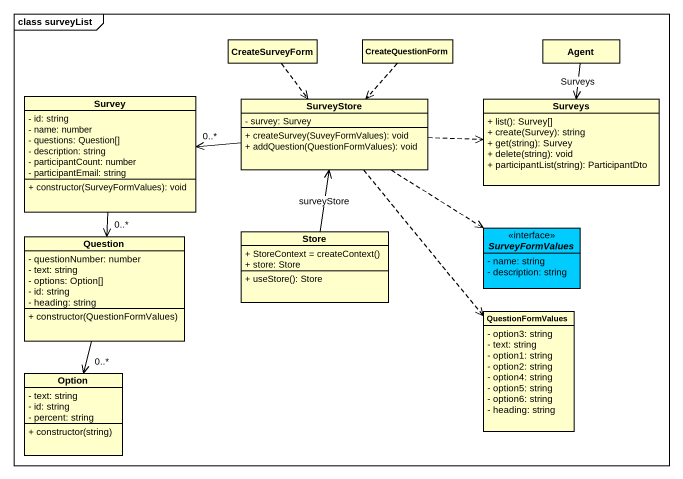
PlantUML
@startuml
mainframe class surveyList
hide circle
hide empty members
skinparam classAttributeIconSize 0
class CreateSurveyForm
class CreateQuestionForm
class "Agent" as Agent_
class Survey {
  - id: string
  - name: number
  - questions: Question[]
  - description: string
  - participantCount: number
  - participantEmail: string
  + constructor(SurveyFormValues): void
}
class SurveyStore {
  - survey: Survey
  + createSurvey(SuveyFormValues): void
  + addQuestion(QuestionFormValues): void
}
class Surveys {
  + list(): Survey[]
  + create(Survey): string
  + get(string): Survey
  + delete(string): void
  + participantList(string): ParticipantDto
}
class Question {
  - questionNumber: number
  - text: string
  - options: Option[]
  - id: string
  - heading: string
  + constructor(QuestionFormValues)
}
class Store {
  {field} + StoreContext = createContext()
  + store: Store
  + useStore(): Store
}
interface SurveyFormValues #00CCFF {
  - name: string
  - description: string
}
class QuestionFormValues {
  - option3: string
  - text: string
  - option1: string
  - option2: string
  - option4: string
  - option5: string
  - option6: string
  - heading: string
}
class Option {
  - text: string
  - id: string
  - percent: string
  + constructor(string)
}
CreateSurveyForm ..> SurveyStore
CreateQuestionForm ..> SurveyStore
Agent_ --> Surveys : Surveys
Survey --> "0..*" Question
SurveyStore -left-> "0..*" Survey
SurveyStore .right.> Surveys
SurveyStore ..> SurveyFormValues
SurveyStore ..> QuestionFormValues
Question --> "0..*" Option
Store -up-> SurveyStore : surveyStore
@enduml
